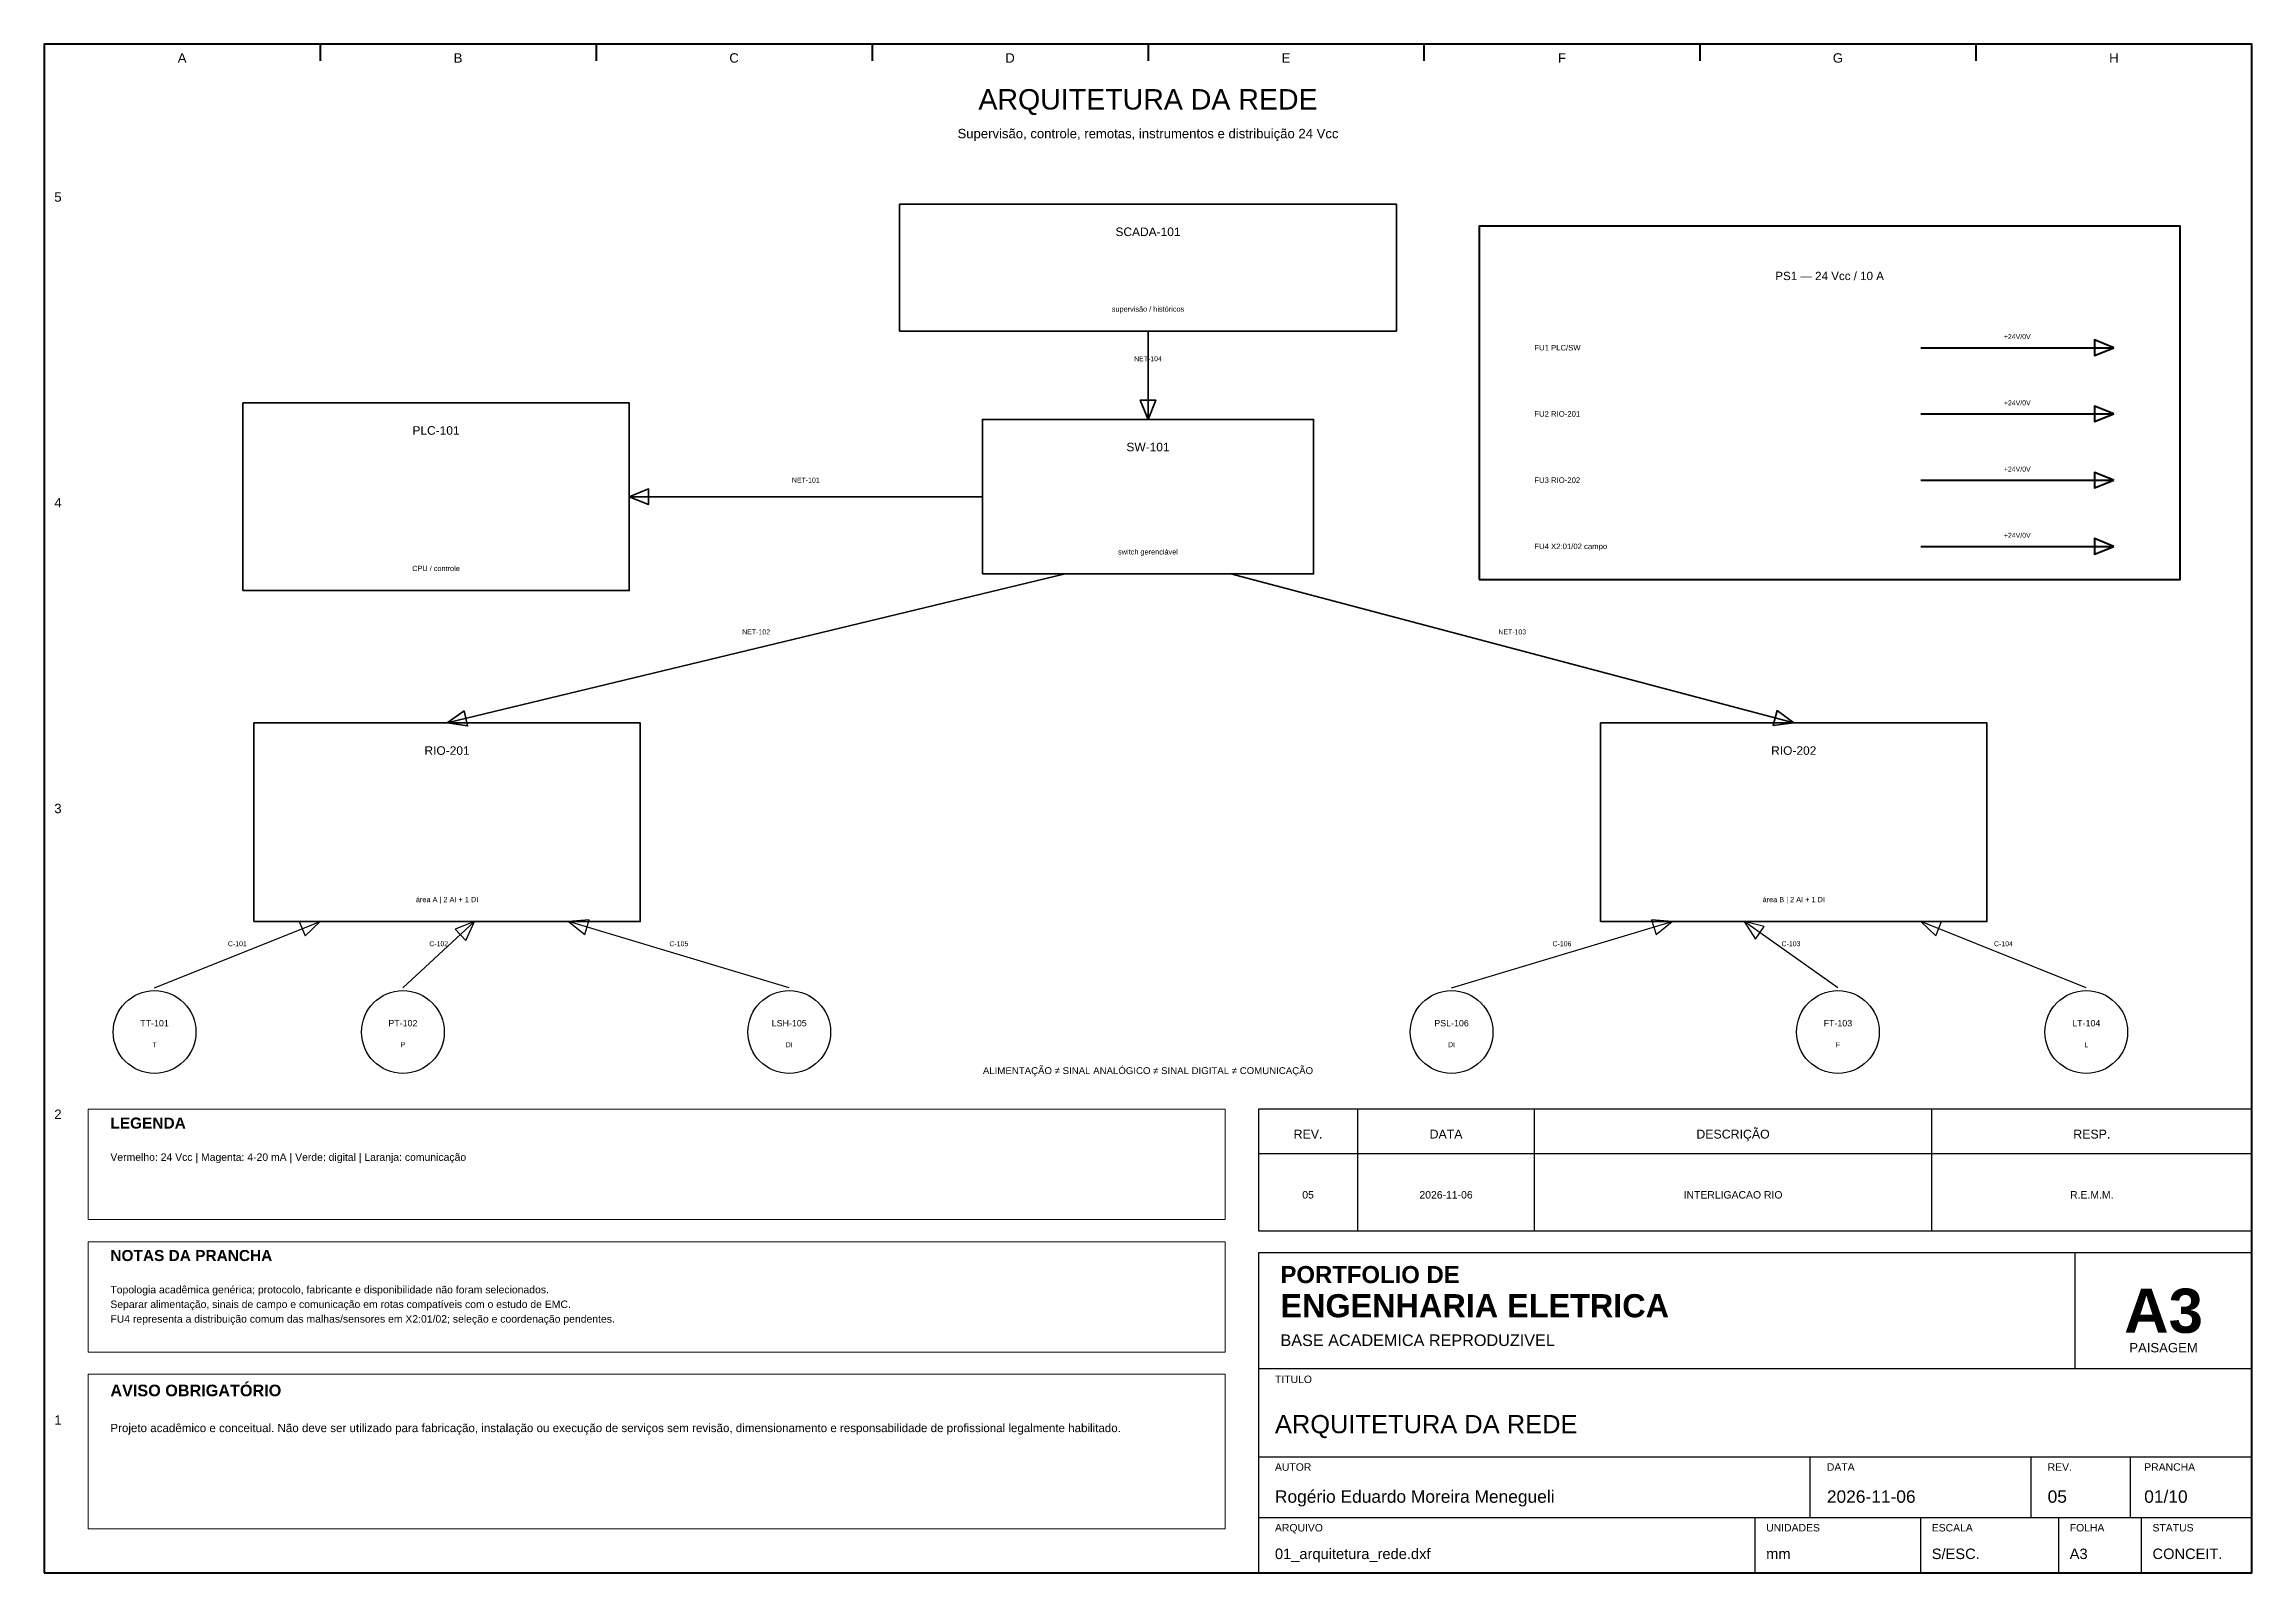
# Model space of a CAD drawing. Header units: millimetres. Extents: x 10 to 410, y 10 to 287.
import ezdxf
from ezdxf.enums import TextEntityAlignment as Align

# ---------------------------------------------------------------- set-up
doc = ezdxf.new("R2010")
doc.units = ezdxf.units.MM
for name, color, linetype, lineweight in [('00_MOLDURA', 7, 'CONTINUOUS', 50), ('01_CARIMBO', 7, 'CONTINUOUS', 25), ('02_TEXTO', 7, 'CONTINUOUS', 18), ('04_EQUIPAMENTOS', 32, 'CONTINUOUS', 35), ('05_POTENCIA', 12, 'CONTINUOUS', 50), ('06_COMANDO', 94, 'CONTINUOUS', 25), ('07_INSTRUMENTACAO', 202, 'CONTINUOUS', 25), ('08_CABOS', 124, 'CONTINUOUS', 35), ('12_LEGENDA', 7, 'CONTINUOUS', 18), ('13_NOTAS', 7, 'CONTINUOUS', 18)]:
    doc.layers.add(name, color=color, linetype=linetype, lineweight=lineweight)
doc.styles.add('PORTFOLIO_TEXTO', font='arial.ttf')
doc.styles.add('PORTFOLIO_TITULO', font='arialbd.ttf', dxfattribs={"width": 0.92})

# ---------------------------------------------------------------- blocks, each defined once
blk = doc.blocks.new('CARIMBO_A3')
at = {"layer": '01_CARIMBO'}
for p, q in [((148, 37), (148, 58)), ((0, 37), (180, 37)), ((0, 21), (180, 21)), ((100, 10), (100, 21)), ((140, 10), (140, 21)), ((158, 10), (158, 21)), ((0, 10), (180, 10)), ((90, 0), (90, 10)), ((120, 0), (120, 10)), ((145, 0), (145, 10)), ((160, 0), (160, 10))]:
    blk.add_line(p, q, dxfattribs=at)
blk.add_lwpolyline([(0, 0), (180, 0), (180, 58), (0, 58)], close=True, dxfattribs=at)
at = {"layer": '01_CARIMBO', "style": 'PORTFOLIO_TEXTO'}
for s, p in [('TITULO', (3, 34.4)), ('AUTOR', (3, 18.5)), ('DATA', (103, 18.5)), ('REV.', (143, 18.5)), ('PRANCHA', (160.5, 18.5)), ('ARQUIVO', (3, 7.5)), ('UNIDADES', (92, 7.5)), ('ESCALA', (122, 7.5)), ('FOLHA', (147, 7.5)), ('STATUS', (162, 7.5))]:
    blk.add_text(s, height=1.35, dxfattribs=at).set_placement(p)
at = {"layer": '02_TEXTO'}
for s, height, style, p in [('PORTFOLIO DE', 3.1, 'PORTFOLIO_TITULO', (4, 52.5)), ('ENGENHARIA ELETRICA', 4.2, 'PORTFOLIO_TITULO', (4, 46.3)), ('BASE ACADEMICA REPRODUZIVEL', 2.1, 'PORTFOLIO_TEXTO', (4, 41.1))]:
    blk.add_text(s, height=height, dxfattribs=dict(at, style=style)).set_placement(p)
for s, height, style, p in [('A3', 8, 'PORTFOLIO_TITULO', (164, 47.5)), ('PAISAGEM', 1.7, 'PORTFOLIO_TEXTO', (164, 40.8))]:
    blk.add_text(s, height=height, dxfattribs=dict(at, style=style)).set_placement(p, align=Align.MIDDLE_CENTER)
at = {"layer": '02_TEXTO', "style": 'PORTFOLIO_TEXTO'}
for tag, p, height in [('TITULO', (3, 25.3), 3.3), ('AUTOR', (3, 12.7), 2.25), ('DATA', (103, 12.7), 2.25), ('REVISAO', (143, 12.7), 2.25), ('PRANCHA', (160.5, 12.7), 2.25), ('ARQUIVO', (3, 2.5), 1.9), ('UNIDADES', (92, 2.5), 1.9), ('ESCALA', (122, 2.5), 1.9), ('FOLHA', (147, 2.5), 1.9), ('STATUS', (162, 2.5), 1.9)]:
    blk.add_attdef(tag, p, '', height=height, dxfattribs=at)

msp = doc.modelspace()

# ---------------------------------------------------------------- linework, layer by layer
at = {"layer": '00_MOLDURA'}
for p, q in [((60, 287), (60, 284)), ((110, 287), (110, 284)), ((160, 287), (160, 284)), ((210, 287), (210, 284)), ((260, 287), (260, 284)), ((310, 287), (310, 284)), ((360, 287), (360, 284))]:
    msp.add_line(p, q, dxfattribs=at)
msp.add_lwpolyline([(10, 10), (410, 10), (410, 287), (10, 287)], close=True, dxfattribs=at)
at = {"layer": '01_CARIMBO'}
for p, q in [((248, 72), (248, 94)), ((280, 72), (280, 94)), ((352, 72), (352, 94)), ((230, 86), (410, 86))]:
    msp.add_line(p, q, dxfattribs=at)
msp.add_lwpolyline([(230, 72), (410, 72), (410, 94), (230, 94)], close=True, dxfattribs=at)
at = {"layer": '04_EQUIPAMENTOS'}
for points in [[(165, 235), (255, 235), (255, 258), (165, 258)], [(46, 188), (116, 188), (116, 222), (46, 222)], [(180, 191), (240, 191), (240, 219), (180, 219)], [(48, 128), (118, 128), (118, 164), (48, 164)], [(292, 128), (362, 128), (362, 164), (292, 164)]]:
    msp.add_lwpolyline(points, close=True, dxfattribs=at)
at = {"layer": '05_POTENCIA'}
for p, q in [((350, 232), (385, 232)), ((350, 220), (385, 220)), ((350, 208), (385, 208)), ((350, 196), (385, 196))]:
    msp.add_line(p, q, dxfattribs=at)
for points in [[(270, 190), (397, 190), (397, 254), (270, 254)], [(385, 232), (381.5, 233.4), (381.5, 230.6)], [(385, 220), (381.5, 221.4), (381.5, 218.6)], [(385, 208), (381.5, 209.4), (381.5, 206.6)], [(385, 196), (381.5, 197.4), (381.5, 194.6)]]:
    msp.add_lwpolyline(points, close=True, dxfattribs=at)
at = {"layer": '06_COMANDO'}
for p, q in [((145, 116), (105, 128)), ((265, 116), (305, 128))]:
    msp.add_line(p, q, dxfattribs=at)
for points in [[(105, 128), (107.95, 125.65), (108.75, 128.34)], [(305, 128), (301.25, 128.34), (302.05, 125.65)]]:
    msp.add_lwpolyline(points, close=True, dxfattribs=at)
for centre in [(145, 108), (265, 108)]:
    msp.add_circle(centre, 7.5, dxfattribs=at)
at = {"layer": '07_INSTRUMENTACAO'}
for p, q in [((30, 116), (60, 128)), ((75, 116), (88, 128)), ((335, 116), (318, 128)), ((380, 116), (350, 128))]:
    msp.add_line(p, q, dxfattribs=at)
for points in [[(60, 128), (56.23, 128), (57.27, 125.4)], [(88, 128), (84.48, 126.65), (86.38, 124.6)], [(318, 128), (320.05, 124.84), (321.67, 127.13)], [(350, 128), (352.73, 125.4), (353.77, 128)]]:
    msp.add_lwpolyline(points, close=True, dxfattribs=at)
for centre in [(30, 108), (75, 108), (335, 108), (380, 108)]:
    msp.add_circle(centre, 7.5, dxfattribs=at)
at = {"layer": '08_CABOS'}
for p, q in [((210, 235), (210, 219)), ((180, 205), (116, 205)), ((195, 191), (83, 164)), ((225, 191), (327, 164))]:
    msp.add_line(p, q, dxfattribs=at)
for points in [[(210, 219), (211.4, 222.5), (208.6, 222.5)], [(116, 205), (119.5, 203.6), (119.5, 206.4)], [(83, 164), (86.73, 163.46), (86.07, 166.18)], [(327, 164), (323.97, 166.25), (323.26, 163.54)]]:
    msp.add_lwpolyline(points, close=True, dxfattribs=at)
at = {"layer": '12_LEGENDA'}
msp.add_lwpolyline([(18, 74), (224, 74), (224, 94), (18, 94)], close=True, dxfattribs=at)
at = {"layer": '13_NOTAS'}
for points in [[(18, 50), (224, 50), (224, 70), (18, 70)], [(18, 18), (224, 18), (224, 46), (18, 46)]]:
    msp.add_lwpolyline(points, close=True, dxfattribs=at)

# ---------------------------------------------------------------- block references
at = {"layer": '01_CARIMBO'}
msp.add_blockref('CARIMBO_A3', (230, 10), dxfattribs=at).add_auto_attribs({'TITULO': 'ARQUITETURA DA REDE', 'AUTOR': 'Rogério Eduardo Moreira Menegueli', 'DATA': '2026-11-06', 'REVISAO': '05', 'PRANCHA': '01/10', 'ARQUIVO': '01_arquitetura_rede.dxf', 'UNIDADES': 'mm', 'ESCALA': 'S/ESC.', 'FOLHA': 'A3', 'STATUS': 'CONCEIT.'})

# ---------------------------------------------------------------- texts
at = {"layer": '00_MOLDURA', "style": 'PORTFOLIO_TEXTO'}
for s, p in [('A', (35, 284.5)), ('B', (85, 284.5)), ('C', (135, 284.5)), ('D', (185, 284.5)), ('E', (235, 284.5)), ('F', (285, 284.5)), ('G', (335, 284.5)), ('H', (385, 284.5)), ('5', (12.5, 259.3)), ('4', (12.5, 203.9)), ('3', (12.5, 148.5)), ('2', (12.5, 93.1)), ('1', (12.5, 37.7))]:
    msp.add_text(s, height=1.7, dxfattribs=at).set_placement(p, align=Align.MIDDLE_CENTER)
at = {"layer": '01_CARIMBO', "style": 'PORTFOLIO_TEXTO'}
for s, p in [('REV.', (239, 89.5)), ('DATA', (264, 89.5)), ('DESCRIÇÃO', (316, 89.5)), ('RESP.', (381, 89.5))]:
    msp.add_text(s, height=1.6, dxfattribs=at).set_placement(p, align=Align.MIDDLE_CENTER)
at = {"layer": '02_TEXTO', "style": 'PORTFOLIO_TEXTO'}
for s, height, p in [('ARQUITETURA DA REDE', 3.7, (210, 277)), ('Supervisão, controle, remotas, instrumentos e distribuição 24 Vcc', 1.7, (210, 270.8)), ('supervisão / históricos', 0.95, (210, 239)), ('CPU / controle', 0.95, (81, 192)), ('switch gerenciável', 0.95, (210, 195)), ('área A | 2 AI + 1 DI', 0.95, (83, 132)), ('área B | 2 AI + 1 DI', 0.95, (327, 132)), ('T', 0.9, (30, 105.7)), ('P', 0.9, (75, 105.7)), ('DI', 0.9, (145, 105.7)), ('DI', 0.9, (265, 105.7)), ('F', 0.9, (335, 105.7)), ('L', 0.9, (380, 105.7)), ('05', 1.35, (239, 78.5)), ('2026-11-06', 1.35, (264, 78.5)), ('INTERLIGACAO RIO', 1.35, (316, 78.5)), ('R.E.M.M.', 1.35, (381, 78.5))]:
    msp.add_text(s, height=height, dxfattribs=at).set_placement(p, align=Align.MIDDLE_CENTER)
at = {"layer": '04_EQUIPAMENTOS', "style": 'PORTFOLIO_TEXTO'}
for s, p in [('SCADA-101', (210, 253)), ('PLC-101', (81, 217)), ('SW-101', (210, 214)), ('RIO-201', (83, 159)), ('RIO-202', (327, 159))]:
    msp.add_text(s, height=1.55, dxfattribs=at).set_placement(p, align=Align.MIDDLE_CENTER)
at = {"layer": '05_POTENCIA', "style": 'PORTFOLIO_TEXTO'}
for s, height, p in [('PS1 — 24 Vcc / 10 A', 1.5, (333.5, 245)), ('+24V/0V', 0.9, (367.5, 234)), ('+24V/0V', 0.9, (367.5, 222)), ('+24V/0V', 0.9, (367.5, 210)), ('+24V/0V', 0.9, (367.5, 198))]:
    msp.add_text(s, height=height, dxfattribs=at).set_placement(p, align=Align.MIDDLE_CENTER)
for s, p in [('FU1 PLC/SW', (280, 232)), ('FU2 RIO-201', (280, 220)), ('FU3 RIO-202', (280, 208)), ('FU4 X2:01/02 campo', (280, 196))]:
    msp.add_text(s, height=1, dxfattribs=at).set_placement(p, align=Align.MIDDLE_LEFT)
at = {"layer": '06_COMANDO', "style": 'PORTFOLIO_TEXTO'}
for s, height, p in [('C-105', 0.9, (125, 124)), ('C-106', 0.9, (285, 124)), ('LSH-105', 1.15, (145, 109.6)), ('PSL-106', 1.15, (265, 109.6))]:
    msp.add_text(s, height=height, dxfattribs=at).set_placement(p, align=Align.MIDDLE_CENTER)
at = {"layer": '07_INSTRUMENTACAO', "style": 'PORTFOLIO_TEXTO'}
for s, height, p in [('C-101', 0.9, (45, 124)), ('C-102', 0.9, (81.5, 124)), ('C-103', 0.9, (326.5, 124)), ('C-104', 0.9, (365, 124)), ('TT-101', 1.15, (30, 109.6)), ('PT-102', 1.15, (75, 109.6)), ('FT-103', 1.15, (335, 109.6)), ('LT-104', 1.15, (380, 109.6))]:
    msp.add_text(s, height=height, dxfattribs=at).set_placement(p, align=Align.MIDDLE_CENTER)
at = {"layer": '08_CABOS', "style": 'PORTFOLIO_TEXTO'}
for s, p in [('NET-104', (210, 230)), ('NET-101', (148, 208)), ('NET-102', (139, 180.5)), ('NET-103', (276, 180.5))]:
    msp.add_text(s, height=0.9, dxfattribs=at).set_placement(p, align=Align.MIDDLE_CENTER)
at = {"layer": '12_LEGENDA', "style": 'PORTFOLIO_TITULO'}
msp.add_text('LEGENDA', height=2, dxfattribs=at).set_placement((22, 90.5))
at = {"layer": '12_LEGENDA', "insert": (22, 86), "char_height": 1.35, "width": 198, "attachment_point": 1, "line_spacing_factor": 1.18, "style": 'PORTFOLIO_TEXTO'}
msp.add_mtext('Vermelho: 24 Vcc | Magenta: 4-20 mA | Verde: digital | Laranja: comunicação', dxfattribs=at)
at = {"layer": '13_NOTAS', "style": 'PORTFOLIO_TEXTO'}
msp.add_text('ALIMENTAÇÃO ≠ SINAL ANALÓGICO ≠ SINAL DIGITAL ≠ COMUNICAÇÃO', height=1.25, dxfattribs=at).set_placement((210, 101), align=Align.MIDDLE_CENTER)
at = {"layer": '13_NOTAS', "style": 'PORTFOLIO_TITULO'}
for s, height, p in [('NOTAS DA PRANCHA', 2, (22, 66.5)), ('AVISO OBRIGATÓRIO', 2.1, (22, 42))]:
    msp.add_text(s, height=height, dxfattribs=at).set_placement(p)
at = {"layer": '13_NOTAS', "width": 198, "attachment_point": 1, "line_spacing_factor": 1.18, "style": 'PORTFOLIO_TEXTO'}
for s, insert, char_height in [('Topologia acadêmica genérica; protocolo, fabricante e disponibilidade não foram selecionados.\\PSeparar alimentação, sinais de campo e comunicação em rotas compatíveis com o estudo de EMC.\\PFU4 representa a distribuição comum das malhas/sensores em X2:01/02; seleção e coordenação pendentes.', (22, 62), 1.35), ('Projeto acadêmico e conceitual. Não deve ser utilizado para fabricação, instalação ou execução de serviços sem revisão, dimensionamento e responsabilidade de profissional legalmente habilitado.', (22, 37), 1.5)]:
    msp.add_mtext(s, dxfattribs=dict(at, insert=insert, char_height=char_height))

doc.saveas('drawing.dxf')
